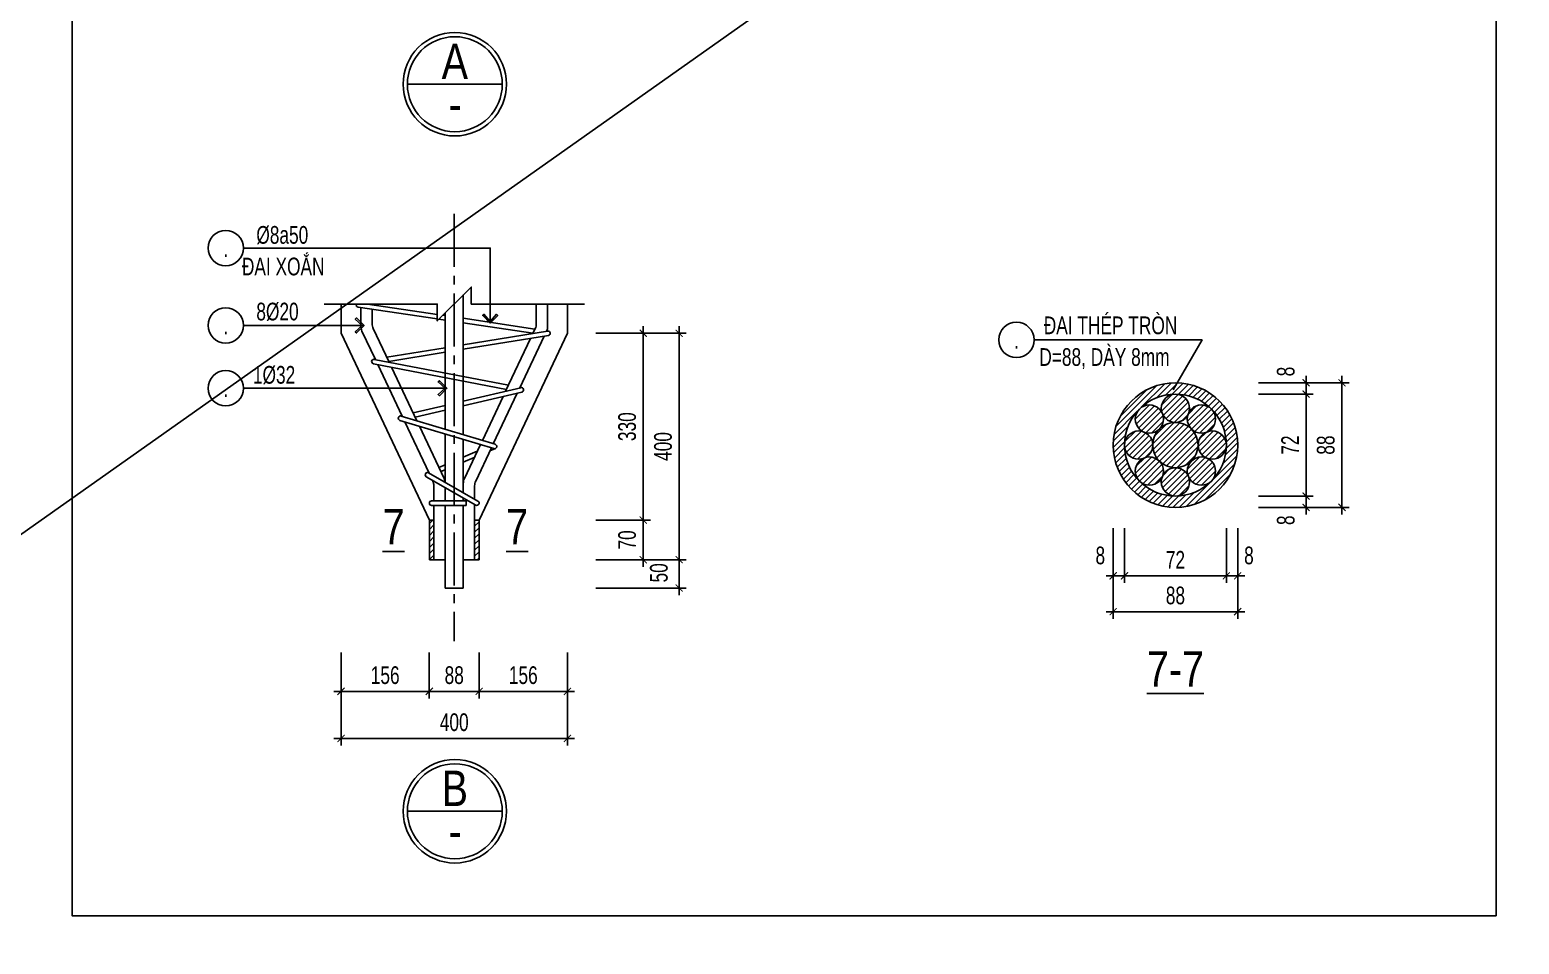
# Model space of a CAD drawing. Extents: x -24357 to 91799, y -17201 to -2351.
# Drawn here: x 83661 to 88925, y -9569 to -6339 of the extents above; entities that cross this region are included whole.
import ezdxf
from ezdxf.enums import TextEntityAlignment as Align

# ---------------------------------------------------------------- set-up
doc = ezdxf.new("R2010")
doc.units = 0
doc.header["$LTSCALE"] = 500
doc.header["$MEASUREMENT"] = 0
doc.header["$PDMODE"] = 3
doc.linetypes.add('CENTER2', pattern=[1.125, 0.75, -0.125, 0.125, -0.125])
doc.layers.get('0').update_dxf_attribs({"linetype": 'CONTINUOUS'})
doc.layers.get('DEFPOINTS').update_dxf_attribs({"linetype": 'CONTINUOUS'})
for name, color, linetype in [('CDC.01.AXIS', 160, 'CENTER2'), ('CDC.02.DIM', 1, 'CONTINUOUS'), ('CDC.03.BORDER', 3, 'CONTINUOUS'), ('CDC.05.STEEL', 4, 'CONTINUOUS'), ('CDC.06.TEXT', 2, 'CONTINUOUS'), ('CDC.10.HATCH', 251, 'CONTINUOUS'), ('CDC.11.NOTE', 8, 'CONTINUOUS')]:
    doc.layers.add(name, color=color, linetype=linetype)
doc.layers.add('KCS_Plotter', color=11, linetype='CONTINUOUS', plot=False)
doc.styles.add('ARIAL', font='arial.ttf', dxfattribs={"width": 0.7})
doc.dimstyles.new('DIM25X0.5', dxfattribs={"dimscale": 25, "dimtxt": 2.5, "dimasz": 1, "dimexe": 1, "dimexo": 0, "dimgap": 1, "dimtad": 1, "dimdec": 0, "dimlfac": 0.5, "dimzin": 0, "dimdsep": 46, "dimtxsty": 'ARIAL', "dimblk": 'ARCHTICK', "dimcen": 0, "dimdle": 1, "dimclrd": 1, "dimclre": 1, "dimclrt": 2, "dimadec": 0, "dimazin": 0, "dimtfac": 1, "dimtdec": 0, "dimtix": 1, "dimtmove": 2, "dimatfit": 3, "dimldrblk": 'ARCHTICK', "dimfxl": 1, "dimtolj": 1, "dimtzin": 0, "dimarcsym": 0})
pattern_1 = [(45, (-158071.396, -301147.016), (-10.6066017, 10.6066017), [])]

# ---------------------------------------------------------------- blocks, each defined once
blk = doc.blocks.new('_ArchTick')
at = {"color": 0, "linetype": 'ByBlock', "const_width": 0.15}
blk.add_lwpolyline([(-0.5, -0.5), (0.5, 0.5)], dxfattribs=at)
blk = doc.blocks.new('*D393')
at = {"layer": 'CDC.02.DIM', "color": 1, "lineweight": -2, "transparency": 16777216}
for p, q in [((87489.8, -8099.2), (87489.8, -8292.3)), ((87529.8, -8099.2), (87529.8, -8292.3)), ((87489.8, -8267.3), (87464.8, -8267.3)), ((87489.8, -8267.3), (87529.8, -8267.3)), ((87529.8, -8267.3), (87554.8, -8267.3))]:
    blk.add_line(p, q, dxfattribs=at)
at = {"layer": 'DEFPOINTS', "color": 0, "transparency": 16777216}
for p in [(87489.8, -8099.2), (87529.8, -8099.2), (87529.8, -8267.3)]:
    blk.add_point(p, dxfattribs=at)
at = {"layer": 'CDC.02.DIM', "color": 1, "lineweight": -2, "transparency": 16777216, "xscale": 25, "yscale": 25, "zscale": 25}
blk.add_blockref('_ArchTick', (87489.8, -8267.3), dxfattribs=at)
at = {"layer": 'CDC.02.DIM', "color": 1, "lineweight": -2, "transparency": 16777216, "xscale": 25, "yscale": 25, "zscale": 25, "rotation": 180}
blk.add_blockref('_ArchTick', (87529.8, -8267.3), dxfattribs=at)
at = {"layer": 'CDC.02.DIM', "color": 2, "transparency": 16777216, "insert": (87444.3, -8195.8), "char_height": 62.5, "attachment_point": 5, "style": 'ARIAL'}
blk.add_mtext('\\A1;8', dxfattribs=at)
blk = doc.blocks.new('*D394')
at = {"layer": 'CDC.02.DIM', "color": 1, "lineweight": -2, "transparency": 16777216}
for p, q in [((87529.8, -8099.2), (87529.8, -8292.3)), ((87889.8, -8099.2), (87889.8, -8292.3)), ((87504.8, -8267.3), (87914.8, -8267.3))]:
    blk.add_line(p, q, dxfattribs=at)
at = {"layer": 'DEFPOINTS', "color": 0, "transparency": 16777216}
for p in [(87529.8, -8099.2), (87889.8, -8099.2), (87889.8, -8267.3)]:
    blk.add_point(p, dxfattribs=at)
at = {"layer": 'CDC.02.DIM', "color": 1, "lineweight": -2, "transparency": 16777216, "xscale": 25, "yscale": 25, "zscale": 25, "rotation": 180}
blk.add_blockref('_ArchTick', (87529.8, -8267.3), dxfattribs=at)
at = {"layer": 'CDC.02.DIM', "color": 1, "lineweight": -2, "transparency": 16777216, "xscale": 25, "yscale": 25, "zscale": 25}
blk.add_blockref('_ArchTick', (87889.8, -8267.3), dxfattribs=at)
at = {"layer": 'CDC.02.DIM', "color": 2, "transparency": 16777216, "insert": (87709.8, -8210.9), "char_height": 62.5, "attachment_point": 5, "style": 'ARIAL'}
blk.add_mtext('\\A1;72', dxfattribs=at)
blk = doc.blocks.new('*D395')
at = {"layer": 'CDC.02.DIM', "color": 1, "lineweight": -2, "transparency": 16777216}
for p, q in [((87889.8, -8099.2), (87889.8, -8292.3)), ((87929.8, -8099.2), (87929.8, -8292.3)), ((87889.8, -8267.3), (87864.8, -8267.3)), ((87889.8, -8267.3), (87929.8, -8267.3)), ((87929.8, -8267.3), (87954.8, -8267.3))]:
    blk.add_line(p, q, dxfattribs=at)
at = {"layer": 'DEFPOINTS', "color": 0, "transparency": 16777216}
for p in [(87889.8, -8099.2), (87929.8, -8099.2), (87929.8, -8267.3)]:
    blk.add_point(p, dxfattribs=at)
at = {"layer": 'CDC.02.DIM', "color": 1, "lineweight": -2, "transparency": 16777216, "xscale": 25, "yscale": 25, "zscale": 25}
blk.add_blockref('_ArchTick', (87889.8, -8267.3), dxfattribs=at)
at = {"layer": 'CDC.02.DIM', "color": 1, "lineweight": -2, "transparency": 16777216, "xscale": 25, "yscale": 25, "zscale": 25, "rotation": 180}
blk.add_blockref('_ArchTick', (87929.8, -8267.3), dxfattribs=at)
at = {"layer": 'CDC.02.DIM', "color": 2, "transparency": 16777216, "insert": (87969.6, -8195.8), "char_height": 62.5, "attachment_point": 5, "style": 'ARIAL'}
blk.add_mtext('\\A1;8', dxfattribs=at)
blk = doc.blocks.new('*D396')
at = {"layer": 'CDC.02.DIM', "color": 1, "lineweight": -2, "transparency": 16777216}
for p, q in [((87489.8, -8099.2), (87489.8, -8419.1)), ((87929.8, -8099.2), (87929.8, -8419.1)), ((87464.8, -8394.1), (87954.8, -8394.1))]:
    blk.add_line(p, q, dxfattribs=at)
at = {"layer": 'DEFPOINTS', "color": 0, "transparency": 16777216}
for p in [(87489.8, -8099.2), (87929.8, -8099.2), (87929.8, -8394.1)]:
    blk.add_point(p, dxfattribs=at)
at = {"layer": 'CDC.02.DIM', "color": 1, "lineweight": -2, "transparency": 16777216, "xscale": 25, "yscale": 25, "zscale": 25, "rotation": 180}
blk.add_blockref('_ArchTick', (87489.8, -8394.1), dxfattribs=at)
at = {"layer": 'CDC.02.DIM', "color": 1, "lineweight": -2, "transparency": 16777216, "xscale": 25, "yscale": 25, "zscale": 25}
blk.add_blockref('_ArchTick', (87929.8, -8394.1), dxfattribs=at)
at = {"layer": 'CDC.02.DIM', "color": 2, "transparency": 16777216, "insert": (87709.8, -8337.1), "char_height": 62.5, "attachment_point": 5, "style": 'ARIAL'}
blk.add_mtext('\\A1;88', dxfattribs=at)
blk = doc.blocks.new('*D397')
at = {"layer": 'CDC.02.DIM', "color": 1, "lineweight": -2, "transparency": 16777216}
for p, q in [((88003.5, -7985.5), (88196.6, -7985.5)), ((88171.6, -7985.5), (88171.6, -7960.5)), ((88171.6, -8025.5), (88171.6, -7985.5)), ((88003.5, -8025.5), (88196.6, -8025.5)), ((88171.6, -8025.5), (88171.6, -8050.5))]:
    blk.add_line(p, q, dxfattribs=at)
at = {"layer": 'DEFPOINTS', "color": 0, "transparency": 16777216}
for p in [(88003.5, -7985.5), (88171.6, -7985.5), (88003.5, -8025.5)]:
    blk.add_point(p, dxfattribs=at)
at = {"layer": 'CDC.02.DIM', "color": 1, "lineweight": -2, "transparency": 16777216, "xscale": 25, "yscale": 25, "zscale": 25}
for p, rotation in [((88171.6, -7985.5), 270), ((88171.6, -8025.5), 90)]:
    blk.add_blockref('_ArchTick', p, dxfattribs=dict(at, rotation=rotation))
at = {"layer": 'CDC.02.DIM', "color": 2, "transparency": 16777216, "insert": (88100.1, -8071), "char_height": 62.5, "attachment_point": 5, "rotation": 90, "style": 'ARIAL'}
blk.add_mtext('\\A1;8', dxfattribs=at)
blk = doc.blocks.new('*D398')
at = {"layer": 'CDC.02.DIM', "color": 1, "lineweight": -2, "transparency": 16777216}
for p, q in [((88003.5, -7625.5), (88196.6, -7625.5)), ((88171.6, -8010.5), (88171.6, -7600.5)), ((88003.5, -7985.5), (88196.6, -7985.5))]:
    blk.add_line(p, q, dxfattribs=at)
at = {"layer": 'DEFPOINTS', "color": 0, "transparency": 16777216}
for p in [(88003.5, -7625.5), (88171.6, -7625.5), (88003.5, -7985.5)]:
    blk.add_point(p, dxfattribs=at)
at = {"layer": 'CDC.02.DIM', "color": 1, "lineweight": -2, "transparency": 16777216, "xscale": 25, "yscale": 25, "zscale": 25}
for p, rotation in [((88171.6, -7625.5), 90), ((88171.6, -7985.5), 270)]:
    blk.add_blockref('_ArchTick', p, dxfattribs=dict(at, rotation=rotation))
at = {"layer": 'CDC.02.DIM', "color": 2, "transparency": 16777216, "insert": (88115.2, -7805.5), "char_height": 62.5, "attachment_point": 5, "rotation": 90, "style": 'ARIAL'}
blk.add_mtext('\\A1;72', dxfattribs=at)
blk = doc.blocks.new('*D399')
at = {"layer": 'CDC.02.DIM', "color": 1, "lineweight": -2, "transparency": 16777216}
for p, q in [((88171.6, -7585.5), (88171.6, -7560.5)), ((88003.5, -7585.5), (88196.6, -7585.5)), ((88003.5, -7625.5), (88196.6, -7625.5)), ((88171.6, -7625.5), (88171.6, -7585.5)), ((88171.6, -7625.5), (88171.6, -7650.5))]:
    blk.add_line(p, q, dxfattribs=at)
at = {"layer": 'DEFPOINTS', "color": 0, "transparency": 16777216}
for p in [(88003.5, -7585.5), (88003.5, -7625.5), (88171.6, -7585.5)]:
    blk.add_point(p, dxfattribs=at)
at = {"layer": 'CDC.02.DIM', "color": 1, "lineweight": -2, "transparency": 16777216, "xscale": 25, "yscale": 25, "zscale": 25}
for p, rotation in [((88171.6, -7585.5), 270), ((88171.6, -7625.5), 90)]:
    blk.add_blockref('_ArchTick', p, dxfattribs=dict(at, rotation=rotation))
at = {"layer": 'CDC.02.DIM', "color": 2, "transparency": 16777216, "insert": (88100.1, -7545.7), "char_height": 62.5, "attachment_point": 5, "rotation": 90, "style": 'ARIAL'}
blk.add_mtext('\\A1;8', dxfattribs=at)
blk = doc.blocks.new('*D400')
at = {"layer": 'CDC.02.DIM', "color": 1, "lineweight": -2, "transparency": 16777216}
for p, q in [((88298.4, -8050.5), (88298.4, -7560.5)), ((88003.5, -7585.5), (88323.4, -7585.5)), ((88003.5, -8025.5), (88323.4, -8025.5))]:
    blk.add_line(p, q, dxfattribs=at)
at = {"layer": 'DEFPOINTS', "color": 0, "transparency": 16777216}
for p in [(88003.5, -7585.5), (88298.4, -7585.5), (88003.5, -8025.5)]:
    blk.add_point(p, dxfattribs=at)
at = {"layer": 'CDC.02.DIM', "color": 1, "lineweight": -2, "transparency": 16777216, "xscale": 25, "yscale": 25, "zscale": 25}
for p, rotation in [((88298.4, -7585.5), 90), ((88298.4, -8025.5), 270)]:
    blk.add_blockref('_ArchTick', p, dxfattribs=dict(at, rotation=rotation))
at = {"layer": 'CDC.02.DIM', "color": 2, "transparency": 16777216, "insert": (88241.4, -7805.5), "char_height": 62.5, "attachment_point": 5, "rotation": 90, "style": 'ARIAL'}
blk.add_mtext('\\A1;88', dxfattribs=at)
blk = doc.blocks.new('*D411')
at = {"layer": 'CDC.02.DIM', "color": 1, "lineweight": -2, "transparency": 16777216}
for p, q in [((85073.1, -8538.3), (85073.1, -8700.5)), ((85249.1, -8538.3), (85249.1, -8700.5)), ((85274.1, -8675.5), (85048.1, -8675.5))]:
    blk.add_line(p, q, dxfattribs=at)
at = {"layer": 'DEFPOINTS', "color": 0, "transparency": 16777216}
for p in [(85073.1, -8538.3), (85249.1, -8538.3), (85073.1, -8675.5)]:
    blk.add_point(p, dxfattribs=at)
at = {"layer": 'CDC.02.DIM', "color": 1, "lineweight": -2, "transparency": 16777216, "xscale": 25, "yscale": 25, "zscale": 25, "rotation": 180}
blk.add_blockref('_ArchTick', (85073.1, -8675.5), dxfattribs=at)
at = {"layer": 'CDC.02.DIM', "color": 1, "lineweight": -2, "transparency": 16777216, "xscale": 25, "yscale": 25, "zscale": 25}
blk.add_blockref('_ArchTick', (85249.1, -8675.5), dxfattribs=at)
at = {"layer": 'CDC.02.DIM', "color": 2, "transparency": 16777216, "insert": (85161.1, -8618.6), "char_height": 62.5, "attachment_point": 5, "style": 'ARIAL'}
blk.add_mtext('\\A1;88', dxfattribs=at)
blk = doc.blocks.new('*D412')
at = {"layer": 'CDC.02.DIM', "color": 1, "lineweight": -2, "transparency": 16777216}
for p, q in [((84761.1, -8538.3), (84761.1, -8866.8)), ((85561.1, -8538.3), (85561.1, -8866.8)), ((85586.1, -8841.8), (84736.1, -8841.8))]:
    blk.add_line(p, q, dxfattribs=at)
at = {"layer": 'DEFPOINTS', "color": 0, "transparency": 16777216}
for p in [(84761.1, -8538.3), (85561.1, -8538.3), (84761.1, -8841.8)]:
    blk.add_point(p, dxfattribs=at)
at = {"layer": 'CDC.02.DIM', "color": 1, "lineweight": -2, "transparency": 16777216, "xscale": 25, "yscale": 25, "zscale": 25, "rotation": 180}
blk.add_blockref('_ArchTick', (84761.1, -8841.8), dxfattribs=at)
at = {"layer": 'CDC.02.DIM', "color": 1, "lineweight": -2, "transparency": 16777216, "xscale": 25, "yscale": 25, "zscale": 25}
blk.add_blockref('_ArchTick', (85561.1, -8841.8), dxfattribs=at)
at = {"layer": 'CDC.02.DIM', "color": 2, "transparency": 16777216, "insert": (85161.1, -8784.9), "char_height": 62.5, "attachment_point": 5, "style": 'ARIAL'}
blk.add_mtext('\\A1;400', dxfattribs=at)
blk = doc.blocks.new('*D413')
at = {"layer": 'CDC.02.DIM', "color": 1, "lineweight": -2, "transparency": 16777216}
for p, q in [((85249.1, -8538.3), (85249.1, -8700.5)), ((85561.1, -8538.3), (85561.1, -8700.5)), ((85224.1, -8675.5), (85586.1, -8675.5))]:
    blk.add_line(p, q, dxfattribs=at)
at = {"layer": 'DEFPOINTS', "color": 0, "transparency": 16777216}
for p in [(85249.1, -8538.3), (85561.1, -8538.3), (85561.1, -8675.5)]:
    blk.add_point(p, dxfattribs=at)
at = {"layer": 'CDC.02.DIM', "color": 1, "lineweight": -2, "transparency": 16777216, "xscale": 25, "yscale": 25, "zscale": 25, "rotation": 180}
blk.add_blockref('_ArchTick', (85249.1, -8675.5), dxfattribs=at)
at = {"layer": 'CDC.02.DIM', "color": 1, "lineweight": -2, "transparency": 16777216, "xscale": 25, "yscale": 25, "zscale": 25}
blk.add_blockref('_ArchTick', (85561.1, -8675.5), dxfattribs=at)
at = {"layer": 'CDC.02.DIM', "color": 2, "transparency": 16777216, "insert": (85405.1, -8618.6), "char_height": 62.5, "attachment_point": 5, "style": 'ARIAL'}
blk.add_mtext('\\A1;156', dxfattribs=at)
blk = doc.blocks.new('*D414')
at = {"layer": 'CDC.02.DIM', "color": 1, "lineweight": -2, "transparency": 16777216}
for p, q in [((84761.1, -8538.3), (84761.1, -8700.5)), ((85073.1, -8538.3), (85073.1, -8700.5)), ((85098.1, -8675.5), (84736.1, -8675.5))]:
    blk.add_line(p, q, dxfattribs=at)
at = {"layer": 'DEFPOINTS', "color": 0, "transparency": 16777216}
for p in [(84761.1, -8538.3), (85073.1, -8538.3), (84761.1, -8675.5)]:
    blk.add_point(p, dxfattribs=at)
at = {"layer": 'CDC.02.DIM', "color": 1, "lineweight": -2, "transparency": 16777216, "xscale": 25, "yscale": 25, "zscale": 25, "rotation": 180}
blk.add_blockref('_ArchTick', (84761.1, -8675.5), dxfattribs=at)
at = {"layer": 'CDC.02.DIM', "color": 1, "lineweight": -2, "transparency": 16777216, "xscale": 25, "yscale": 25, "zscale": 25}
blk.add_blockref('_ArchTick', (85073.1, -8675.5), dxfattribs=at)
at = {"layer": 'CDC.02.DIM', "color": 2, "transparency": 16777216, "insert": (84917.1, -8618.6), "char_height": 62.5, "attachment_point": 5, "style": 'ARIAL'}
blk.add_mtext('\\A1;156', dxfattribs=at)
blk = doc.blocks.new('*D481')
at = {"layer": 'CDC.02.DIM', "color": 1, "lineweight": -2, "transparency": 16777216}
for p, q in [((85661.1, -8210.5), (85981, -8210.5)), ((85956, -8335.5), (85956, -8185.5)), ((85661.1, -8310.5), (85981, -8310.5))]:
    blk.add_line(p, q, dxfattribs=at)
at = {"layer": 'DEFPOINTS', "color": 0, "transparency": 16777216}
for p in [(85661.1, -8210.5), (85956, -8210.5), (85661.1, -8310.5)]:
    blk.add_point(p, dxfattribs=at)
at = {"layer": 'CDC.02.DIM', "color": 1, "lineweight": -2, "transparency": 16777216, "xscale": 25, "yscale": 25, "zscale": 25}
for p, rotation in [((85956, -8210.5), 90), ((85956, -8310.5), 270)]:
    blk.add_blockref('_ArchTick', p, dxfattribs=dict(at, rotation=rotation))
at = {"layer": 'CDC.02.DIM', "color": 2, "transparency": 16777216, "insert": (85884.5, -8256.9), "char_height": 62.5, "attachment_point": 5, "rotation": 90, "style": 'ARIAL'}
blk.add_mtext('\\A1;50', dxfattribs=at)
blk = doc.blocks.new('*D482')
at = {"layer": 'CDC.02.DIM', "color": 1, "lineweight": -2, "transparency": 16777216}
for p, q in [((85829.3, -8235.5), (85829.3, -8045.5)), ((85661.1, -8070.5), (85854.3, -8070.5)), ((85661.1, -8210.5), (85854.3, -8210.5))]:
    blk.add_line(p, q, dxfattribs=at)
at = {"layer": 'DEFPOINTS', "color": 0, "transparency": 16777216}
for p in [(85661.1, -8070.5), (85829.3, -8070.5), (85661.1, -8210.5)]:
    blk.add_point(p, dxfattribs=at)
at = {"layer": 'CDC.02.DIM', "color": 1, "lineweight": -2, "transparency": 16777216, "xscale": 25, "yscale": 25, "zscale": 25}
for p, rotation in [((85829.3, -8070.5), 90), ((85829.3, -8210.5), 270)]:
    blk.add_blockref('_ArchTick', p, dxfattribs=dict(at, rotation=rotation))
at = {"layer": 'CDC.02.DIM', "color": 2, "transparency": 16777216, "insert": (85772.3, -8140.5), "char_height": 62.5, "attachment_point": 5, "rotation": 90, "style": 'ARIAL'}
blk.add_mtext('\\A1;70', dxfattribs=at)
blk = doc.blocks.new('*D483')
at = {"layer": 'CDC.02.DIM', "color": 1, "lineweight": -2, "transparency": 16777216}
for p, q in [((85661.1, -7410.5), (85981, -7410.5)), ((85956, -8235.5), (85956, -7385.5)), ((85661.1, -8210.5), (85981, -8210.5))]:
    blk.add_line(p, q, dxfattribs=at)
at = {"layer": 'DEFPOINTS', "color": 0, "transparency": 16777216}
for p in [(85661.1, -7410.5), (85956, -7410.5), (85661.1, -8210.5)]:
    blk.add_point(p, dxfattribs=at)
at = {"layer": 'CDC.02.DIM', "color": 1, "lineweight": -2, "transparency": 16777216, "xscale": 25, "yscale": 25, "zscale": 25}
for p, rotation in [((85956, -7410.5), 90), ((85956, -8210.5), 270)]:
    blk.add_blockref('_ArchTick', p, dxfattribs=dict(at, rotation=rotation))
at = {"layer": 'CDC.02.DIM', "color": 2, "transparency": 16777216, "insert": (85899.1, -7810.5), "char_height": 62.5, "attachment_point": 5, "rotation": 90, "style": 'ARIAL'}
blk.add_mtext('\\A1;400', dxfattribs=at)
blk = doc.blocks.new('*D484')
at = {"layer": 'CDC.02.DIM', "color": 1, "lineweight": -2, "transparency": 16777216}
for p, q in [((85661.1, -7410.5), (85854.3, -7410.5)), ((85829.3, -8095.5), (85829.3, -7385.5)), ((85661.1, -8070.5), (85854.3, -8070.5))]:
    blk.add_line(p, q, dxfattribs=at)
at = {"layer": 'DEFPOINTS', "color": 0, "transparency": 16777216}
for p in [(85661.1, -7410.5), (85829.3, -7410.5), (85661.1, -8070.5)]:
    blk.add_point(p, dxfattribs=at)
at = {"layer": 'CDC.02.DIM', "color": 1, "lineweight": -2, "transparency": 16777216, "xscale": 25, "yscale": 25, "zscale": 25}
for p, rotation in [((85829.3, -7410.5), 90), ((85829.3, -8070.5), 270)]:
    blk.add_blockref('_ArchTick', p, dxfattribs=dict(at, rotation=rotation))
at = {"layer": 'CDC.02.DIM', "color": 2, "transparency": 16777216, "insert": (85772.3, -7740.5), "char_height": 62.5, "attachment_point": 5, "rotation": 90, "style": 'ARIAL'}
blk.add_mtext('\\A1;330', dxfattribs=at)

msp = doc.modelspace()

# ---------------------------------------------------------------- hatches: boundary and pattern name
at = {"layer": 'CDC.10.HATCH'}
h = msp.add_hatch(dxfattribs=at)
h.set_pattern_fill('ANSI31', color=256, scale=120, style=0)
h.set_pattern_definition(pattern_1)
edge = h.paths.add_edge_path(flags=16)
edge.add_arc((87709.79, -7805.5), 180, 0, 360)
edge = h.paths.add_edge_path()
edge.add_arc((87709.79, -7805.5), 220, 0, 360)
h = msp.add_hatch(dxfattribs=at)
h.set_pattern_fill('ANSI31', color=256, scale=120, style=0)
h.set_pattern_definition(pattern_1)
h.paths.add_polyline_path([(87659.79, -7675.5, 0.0732372), (87661.91, -7689.91, -0.0501783), (87665.74, -7699.16, 0.5979522), (87753.84, -7699.16, -0.0501783), (87757.67, -7689.91, 0.0732372), (87759.79, -7675.5, 1)])
h = msp.add_hatch(dxfattribs=at)
h.set_pattern_fill('ANSI31', color=256, scale=120, style=0)
h.set_pattern_definition(pattern_1)
h.paths.add_polyline_path([(87661.91, -7689.91, 0.7795642), (87567.87, -7713.57, 0.2761728), (87594.2, -7757.62, -0.0501783), (87603.45, -7761.45, 0.2761727), (87653.22, -7748.93), (87653.22, -7748.93, 0.1989123), (87667.87, -7713.57, 0.0732372), (87665.74, -7699.16, -0.0501783)])
h = msp.add_hatch(dxfattribs=at)
h.set_pattern_fill('ANSI31', color=256, scale=120, style=0)
h.set_pattern_definition(pattern_1)
h.paths.add_polyline_path([(87757.67, -7689.91, -0.0501783), (87753.84, -7699.16, 0.0732372), (87751.71, -7713.57, 0.1989123), (87766.36, -7748.93), (87766.36, -7748.93, 0.2761727), (87816.13, -7761.45, -0.0501783), (87825.38, -7757.62, 0.2761728), (87851.71, -7713.57, 0.7795642)])
h = msp.add_hatch(dxfattribs=at)
h.set_pattern_fill('ANSI31', color=256, scale=120, style=0)
h.set_pattern_definition(pattern_1)
h.paths.add_polyline_path([(87766.36, -7748.93), (87766.36, -7748.93, 0.4142135), (87653.22, -7748.93), (87653.22, -7748.93, 0.1989123), (87629.79, -7805.5, 0.1989123), (87653.22, -7862.06), (87653.22, -7862.06, 0.4142135), (87766.36, -7862.06), (87766.36, -7862.06, 0.1989123), (87789.79, -7805.5, 0.1989123)])
h = msp.add_hatch(dxfattribs=at)
h.set_pattern_fill('ANSI31', color=256, scale=120, style=0)
h.set_pattern_definition(pattern_1)
h.paths.add_polyline_path([(87603.45, -7761.45, -0.0501783), (87594.2, -7757.62, 0.5027006), (87529.79, -7805.5, 0.5027006), (87594.2, -7853.37, -0.0501783), (87603.45, -7849.54, 0.2761728), (87629.79, -7805.5, 0.2761728)])
h = msp.add_hatch(dxfattribs=at)
h.set_pattern_fill('ANSI31', color=256, scale=120, style=0)
h.set_pattern_definition(pattern_1)
h.paths.add_polyline_path([(87825.38, -7757.62, -0.0501783), (87816.13, -7761.45, 0.2761728), (87789.79, -7805.5, 0.2761728), (87816.13, -7849.54, -0.0501783), (87825.38, -7853.37, 0.5027006), (87889.79, -7805.5, 0.5027006)])
h = msp.add_hatch(dxfattribs=at)
h.set_pattern_fill('ANSI31', color=256, scale=120, style=0)
h.set_pattern_definition(pattern_1)
h.paths.add_polyline_path([(87653.22, -7862.06), (87653.22, -7862.06, 0.2761727), (87603.45, -7849.54, -0.0501783), (87594.2, -7853.37, 0.2761728), (87567.87, -7897.42, 0.7795642), (87661.91, -7921.08, -0.0501783), (87665.74, -7911.83, 0.0732372), (87667.87, -7897.42, 0.1989123)])
h = msp.add_hatch(dxfattribs=at)
h.set_pattern_fill('ANSI31', color=256, scale=120, style=0)
h.set_pattern_definition(pattern_1)
h.paths.add_polyline_path([(87757.67, -7921.08, -0.0501783), (87753.84, -7911.83, 0.5979522), (87665.74, -7911.83, -0.0501783), (87661.91, -7921.08, 0.0732372), (87659.79, -7935.5, 1), (87759.79, -7935.5, 0.0732372)])
h = msp.add_hatch(dxfattribs=at)
h.set_pattern_fill('ANSI31', color=256, scale=120, style=0)
h.set_pattern_definition(pattern_1)
h.paths.add_polyline_path([(87825.38, -7853.37, -0.0501783), (87816.13, -7849.54, 0.2761727), (87766.36, -7862.06), (87766.36, -7862.06, 0.1989123), (87751.71, -7897.42, 0.0732372), (87753.84, -7911.83, -0.0501783), (87757.67, -7921.08, 0.7795642), (87851.71, -7897.42, 0.2761728)])
h = msp.add_hatch(dxfattribs=at)
h.set_pattern_fill('ANSI31', color=256, scale=120, style=0)
h.set_pattern_definition([(45, (-158719.949, -301302.42), (-10.6066017, 10.6066017), [])])
h.paths.add_polyline_path([(85089.14, -8070.49), (85073.14, -8070.49), (85073.14, -8210.49), (85089.14, -8210.49)])
h.paths.add_polyline_path([(85249.14, -8070.49), (85233.14, -8070.49), (85233.14, -8210.49), (85249.14, -8210.49)])

# ---------------------------------------------------------------- linework, layer by layer
at = {"layer": 'CDC.01.AXIS', "ltscale": 0.5}
msp.add_line((85161.14, -6988.77), (85161.14, -8498.35), dxfattribs=at)
at = {"layer": 'CDC.02.DIM'}
msp.add_lwpolyline([(85621.14, -7307.17), (85221.14, -7307.17), (85221.14, -7247.17), (85101.14, -7367.17), (85101.14, -7307.17), (84701.14, -7307.17)], dxfattribs=at)
at = {"layer": 'CDC.03.BORDER'}
for p, q in [((88843.39, -3138.9), (88843.39, -9468.64)), ((84761.14, -7307.17), (84761.14, -7410.49)), ((85561.14, -7307.17), (85561.14, -7410.49)), ((84761.14, -7410.49), (85073.14, -8070.49)), ((85249.14, -8070.49), (85561.14, -7410.49))]:
    msp.add_line(p, q, dxfattribs=at)
msp.add_lwpolyline([(88843.39, -9468.64), (83811.14, -9468.64), (83811.14, -3138.9), (88843.39, -3138.9)], dxfattribs=at)
at = {"layer": 'CDC.05.STEEL'}
for p, q in [((84855.05, -7307.17), (85101.14, -7343.93)), ((84871.14, -7307.17), (84871.14, -7309.58)), ((85193.14, -7275.17), (85193.14, -7768.9)), ((85451.14, -7307.17), (85451.14, -7376.83)), ((85491.14, -7307.17), (85491.14, -7385.8)), ((84821.95, -7318.41), (85101.14, -7360.11)), ((84831.14, -7319.78), (84831.14, -7385.8)), ((84871.14, -7325.75), (84871.14, -7376.83)), ((85107.28, -7361.03), (85129.14, -7364.29)), ((85121.35, -7346.95), (85129.14, -7348.12)), ((85129.14, -7339.17), (85129.14, -7749.62)), ((85193.14, -7357.68), (85446.54, -7395.53)), ((84882.48, -7503.4), (84834.97, -7402.9)), ((84931.14, -7512.74), (84874.97, -7393.92)), ((85193.14, -7373.85), (85439.39, -7410.64)), ((85193.14, -7451.03), (85491.27, -7402.6)), ((85193.14, -7467.24), (85493.84, -7418.39)), ((85392.43, -7603.59), (85478.82, -7420.83)), ((85439.2, -7411.06), (85447.3, -7393.92)), ((85487.12, -7403.27), (85487.3, -7402.9)), ((85487.84, -7401.7), (85493.74, -7402.58)), ((84922.74, -7494.96), (85129.14, -7461.43)), ((85342.67, -7615.25), (85430.9, -7428.62)), ((85345.8, -7608.62), (84875.48, -7518.35)), ((84875.7, -7502.6), (84881.65, -7501.63)), ((85352.87, -7593.68), (84878.5, -7502.64)), ((84977.25, -7703.86), (84890.95, -7521.32)), ((84929.85, -7510.01), (85129.14, -7477.64)), ((85028.84, -7719.4), (84939.61, -7530.66)), ((85193.14, -7650.32), (85396.19, -7602.71)), ((85193.14, -7666.75), (85399.84, -7618.28)), ((85299.18, -7800.85), (85383.69, -7622.07)), ((85399.52, -7602.64), (85393.43, -7601.47)), ((85015.83, -7691.89), (85129.14, -7665.32)), ((85022.82, -7706.68), (85129.14, -7681.76)), ((85260.45, -7789.18), (85333.93, -7633.74)), ((85301.16, -7818.15), (84969.23, -7718.15)), ((84969.71, -7702.71), (84976, -7701.23)), ((85305.77, -7802.83), (84973.84, -7702.83)), ((85072.23, -7904.8), (84986.46, -7723.35)), ((85125.3, -7923.46), (85038.05, -7738.89)), ((85129.14, -7766.33), (85129.14, -7937.3)), ((85193.14, -7785.61), (85193.14, -7973.86)), ((85193.14, -7848.29), (85242.3, -7827.58)), ((85196.97, -7923.46), (85253.53, -7803.81)), ((85236.97, -7932.43), (85292.26, -7815.47)), ((85287.29, -7825.99), (85306.57, -7817.87)), ((85106.93, -7884.6), (85129.14, -7875.25)), ((85113.78, -7899.08), (85129.14, -7892.61)), ((85193.14, -7865.65), (85232.05, -7849.26)), ((85062.11, -7917.44), (85237.17, -8017.44)), ((85062.97, -7903.12), (85070.04, -7900.15)), ((85070.05, -7903.55), (85245.1, -8003.55)), ((85085.3, -7932.43), (85084.17, -7930.04)), ((85089.14, -7949.53), (85089.14, -8002.49)), ((85129.14, -7955.73), (85129.14, -8002.49)), ((85193.14, -7992.29), (85193.14, -8002.49)), ((85233.14, -7949.53), (85233.14, -7996.71)), ((85203.18, -8002.49), (85081.14, -8002.49)), ((85203.18, -8018.49), (85081.14, -8018.49)), ((85089.14, -8018.49), (85089.14, -8210.49)), ((85129.14, -8018.49), (85129.14, -8310.55)), ((85193.14, -8018.49), (85193.14, -8310.55)), ((85203.18, -8002.49), (85203.18, -8018.49)), ((85233.14, -8015.14), (85233.14, -8210.49)), ((85073.14, -8070.49), (85073.14, -8210.49)), ((85089.14, -8070.49), (85073.14, -8070.49)), ((85249.14, -8070.49), (85233.14, -8070.49)), ((85249.14, -8070.49), (85249.14, -8210.49)), ((85073.14, -8210.49), (85089.14, -8210.49)), ((85129.14, -8210.49), (85089.14, -8210.49)), ((85233.14, -8210.49), (85193.14, -8210.49)), ((85233.14, -8210.49), (85249.14, -8210.49)), ((85129.14, -8310.55), (85193.14, -8310.55))]:
    msp.add_line(p, q, dxfattribs=at)
for centre, radius in [((87709.79, -7805.5), 220), ((87709.79, -7805.5), 180), ((87709.79, -7675.5), 50), ((87617.87, -7713.57), 50), ((87801.71, -7713.57), 50), ((87709.79, -7805.5), 80), ((87579.79, -7805.5), 50), ((87839.79, -7805.5), 50), ((87617.87, -7897.42), 50), ((87709.79, -7935.5), 50), ((87801.71, -7897.42), 50)]:
    msp.add_circle(centre, radius, dxfattribs=at)
for centre, radius, start, end in [((84823.14, -7310.49), 8, 155.46596, 261.50383), ((84871.14, -7385.8), 40, 180, 205.30138), ((84911.14, -7376.83), 40, 180, 205.30138), ((85411.14, -7376.83), 40, 334.69862, 0), ((85451.14, -7385.8), 40, 334.69862, 0), ((85492.56, -7410.49), 8, 279.22715, 99.22715), ((84876.99, -7510.49), 8, 79.13537, 259.13537), ((85398.01, -7610.49), 8, 283.19621, 103.19621), ((84971.53, -7710.49), 8, 73.23429, 253.23429), ((85303.47, -7810.49), 8, 253.23429, 73.23429), ((85066.08, -7910.49), 8, 60.26327, 240.26327), ((85049.14, -7949.53), 40, 0, 25.30138), ((85089.14, -7940.55), 40, 4.77359, 25.30138), ((85233.14, -7940.55), 40, 154.69862, 180), ((85273.14, -7949.53), 40, 154.69862, 180), ((85081.14, -8010.49), 8, 90, 270), ((85241.14, -8010.49), 8, 240.26327, 60.26327)]:
    msp.add_arc(centre, radius, start, end, dxfattribs=at)
at = {"layer": 'CDC.10.HATCH'}
for centre in [(85163.23, -6530.82), (85163.23, -9099.12)]:
    msp.add_circle(centre, 182.71, dxfattribs=at)
at = {"layer": 'CDC.11.NOTE'}
for p, q in [((84995.53, -6530.82), (85330.94, -6530.82)), ((84995.53, -9099.12), (85330.94, -9099.12))]:
    msp.add_line(p, q, dxfattribs=at)
for points in [[(85288.37, -7374.83), (85315.1, -7348.1), (85310.64, -7343.65), (85288.37, -7368.53), (85266.1, -7343.65), (85261.64, -7348.1), (85288.37, -7374.83), (85288.37, -7374.83), (85288.37, -7109.69), (84416.21, -7109.69)], [(84842.58, -7382.86), (84815.85, -7356.13), (84811.4, -7360.59), (84836.28, -7382.86), (84811.4, -7405.14), (84815.85, -7409.59), (84842.58, -7382.86), (84842.58, -7382.86), (84416.21, -7382.86)], [(87702.15, -7610.5), (87804.09, -7433.93), (87210.53, -7433.93)], [(85135.23, -7604.81), (85108.51, -7578.08), (85104.05, -7582.54), (85128.93, -7604.81), (85104.05, -7627.09), (85108.51, -7631.54), (85135.23, -7604.81), (85135.23, -7604.81), (84416.21, -7604.81)]]:
    msp.add_lwpolyline(points, dxfattribs=at)
for centre, radius in [((85163.23, -6530.82), 167.71), ((84353.71, -7109.69), 62.5), ((84353.71, -7382.86), 62.5), ((87148.03, -7433.93), 62.5), ((84353.71, -7604.81), 62.5), ((85163.23, -9099.12), 167.71)]:
    msp.add_circle(centre, radius, dxfattribs=at)
at = {"layer": 'KCS_Plotter'}
msp.add_line((70773.64, -17201.4), (91798.64, -2351.4), dxfattribs=at)

# ---------------------------------------------------------------- texts
at = {"layer": 'CDC.06.TEXT', "style": 'ARIAL'}
for s, height, width, p in [('A', 125, 0.8, (85163.23, -6449.74)), ('-', 125, 0.8, (85164.68, -6600.84)), ('.', 62.5, 0.7, (84353.71, -7109.69)), ('.', 62.5, 0.7, (84353.71, -7382.86)), ('.', 62.5, 0.7, (87148.03, -7433.93)), ('.', 62.5, 0.7, (84353.71, -7604.81)), ('B', 125, 0.8, (85163.23, -9018.04)), ('-', 125, 0.8, (85164.68, -9169.14))]:
    msp.add_text(s, height=height, dxfattribs=dict(at, width=width)).set_placement(p, align=Align.MIDDLE_CENTER)
for s, height, width, p in [('%%C8a50', 62.5, 0.7, (84553.49, -7062.92)), ('ĐAI XOẮN', 62.5, 0.7, (84556.75, -7165.67)), ('8%%C20', 62.5, 0.7, (84536.49, -7333.73)), ('1%%C32', 62.5, 0.7, (84524.5, -7557.22)), ('%%U7-7', 125, 0.8, (87709.79, -8596.07))]:
    msp.add_text(s, height=height, dxfattribs=dict(at, width=width)).set_placement(p, align=Align.MIDDLE)
at = {"layer": 'CDC.06.TEXT', "style": 'ARIAL', "width": 0.7}
for s, p in [('ĐAI THÉP TRÒN', (87244.55, -7413.79)), ('D=88, DÀY 8mm', (87228.84, -7525.67))]:
    msp.add_text(s, height=62.5, dxfattribs=at).set_placement(p)
at = {"layer": 'CDC.06.TEXT', "style": 'ARIAL', "width": 0.8}
for p in [(84946.85, -8156.19), (85383.33, -8156.19)]:
    msp.add_text('%%U7', height=125, dxfattribs=at).set_placement(p, align=Align.CENTER)

# ---------------------------------------------------------------- dimensions: what is measured, and where the dimension line sits
at = {"layer": 'CDC.02.DIM'}
for base, p1, p2, angle, picture, middle in [((85955.99, -7410.49), (85661.14, -8210.49), (85661.14, -7410.49), 90, '*D483', (85899.08, -7810.49)), ((85829.26, -7410.49), (85661.14, -8070.49), (85661.14, -7410.49), 90, '*D484', (85772.33, -7740.49)), ((85829.26, -8070.49), (85661.14, -8210.49), (85661.14, -8070.49), 90, '*D482', (85772.35, -8140.49)), ((85561.14, -8675.5), (85249.14, -8538.35), (85561.14, -8538.35), 180, '*D413', (85405.14, -8618.59))]:
    dim = msp.add_linear_dim(base=base, p1=p1, p2=p2, angle=angle, dimstyle='DIM25X0.5', dxfattribs=at)
    dim.commit()
    dim.dimension.update_dxf_attribs({"geometry": picture, "text_midpoint": middle})
for base, p1, p2, picture, middle in [((88171.62, -7585.5), (88003.5, -7625.5), (88003.5, -7585.5), '*D399', (88100.12, -7545.73)), ((88171.62, -7985.5), (88003.5, -8025.5), (88003.5, -7985.5), '*D397', (88100.12, -8071.03))]:
    dim = msp.add_linear_dim(base=base, p1=p1, p2=p2, angle=90, dimstyle='DIM25X0.5', override={"dimlfac": 0.2}, dxfattribs=at)
    dim.commit()
    dim.dimension.update_dxf_attribs({"geometry": picture, "text_midpoint": middle, "dimtype": 160})
for base, p1, p2, picture, middle in [((88298.35, -7585.5), (88003.5, -8025.5), (88003.5, -7585.5), '*D400', (88241.44, -7805.5)), ((88171.62, -7625.5), (88003.5, -7985.5), (88003.5, -7625.5), '*D398', (88115.24, -7805.5))]:
    dim = msp.add_linear_dim(base=base, p1=p1, p2=p2, angle=90, dimstyle='DIM25X0.5', override={"dimlfac": 0.2}, dxfattribs=at)
    dim.commit()
    dim.dimension.update_dxf_attribs({"geometry": picture, "text_midpoint": middle})
for base, p1, p2, picture, middle in [((87529.79, -8267.33), (87489.79, -8099.2), (87529.79, -8099.2), '*D393', (87444.25, -8195.83)), ((87929.79, -8267.33), (87889.79, -8099.2), (87929.79, -8099.2), '*D395', (87969.55, -8195.83))]:
    dim = msp.add_linear_dim(base=base, p1=p1, p2=p2, dimstyle='DIM25X0.5', override={"dimlfac": 0.2}, dxfattribs=at)
    dim.commit()
    dim.dimension.update_dxf_attribs({"geometry": picture, "text_midpoint": middle, "dimtype": 160})
for base, p1, p2, picture, middle in [((87929.79, -8394.06), (87489.79, -8099.2), (87929.79, -8099.2), '*D396', (87709.79, -8337.15)), ((87889.79, -8267.33), (87529.79, -8099.2), (87889.79, -8099.2), '*D394', (87709.79, -8210.95))]:
    dim = msp.add_linear_dim(base=base, p1=p1, p2=p2, dimstyle='DIM25X0.5', override={"dimlfac": 0.2}, dxfattribs=at)
    dim.commit()
    dim.dimension.update_dxf_attribs({"geometry": picture, "text_midpoint": middle})
dim = msp.add_linear_dim(base=(85955.99, -8210.49), p1=(85661.14, -8310.55), p2=(85661.14, -8210.49), angle=90, dimstyle='DIM25X0.5', dxfattribs=at)
dim.commit()
dim.dimension.update_dxf_attribs({"geometry": '*D481', "text_midpoint": (85884.49, -8256.93), "dimtype": 160})
for base, p1, p2, picture, middle in [((84761.14, -8841.78), (85561.14, -8538.35), (84761.14, -8538.35), '*D412', (85161.14, -8784.86)), ((84761.14, -8675.5), (85073.14, -8538.35), (84761.14, -8538.35), '*D414', (84917.14, -8618.59)), ((85073.14, -8675.5), (85249.14, -8538.35), (85073.14, -8538.35), '*D411', (85161.14, -8618.59))]:
    dim = msp.add_linear_dim(base=base, p1=p1, p2=p2, dimstyle='DIM25X0.5', dxfattribs=at)
    dim.commit()
    dim.dimension.update_dxf_attribs({"geometry": picture, "text_midpoint": middle})

doc.saveas('drawing.dxf')
